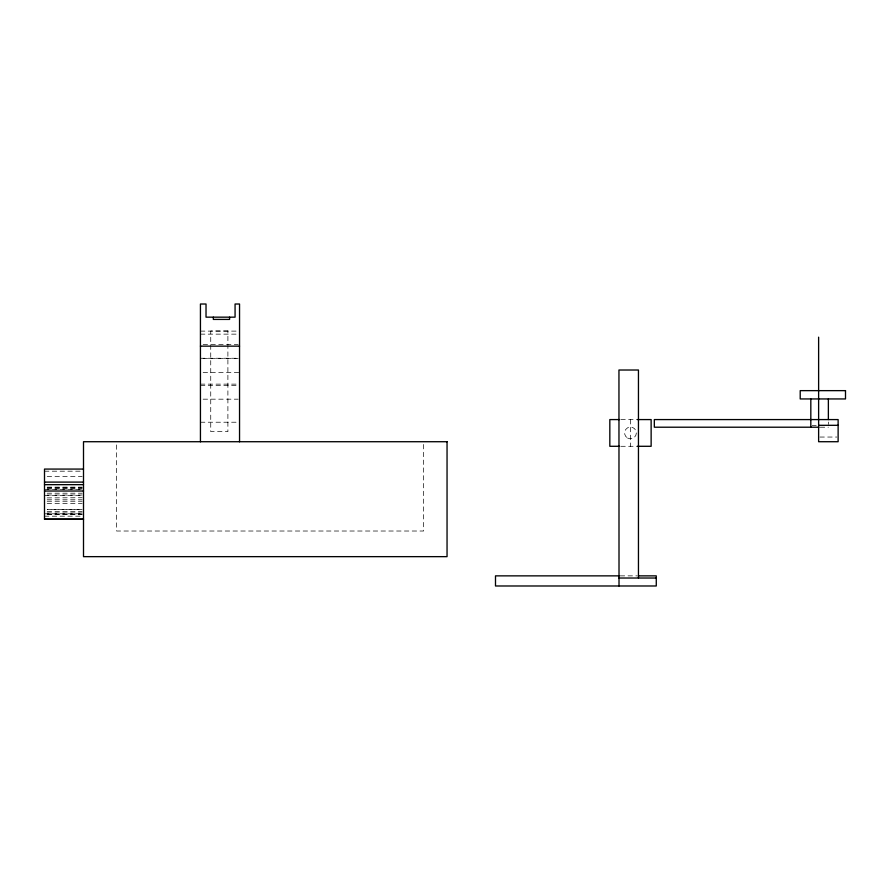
<?xml version="1.0" encoding="UTF-8"?>
<svg xmlns="http://www.w3.org/2000/svg" width="890" height="890" viewBox="0 0 890 890"><rect width="100%" height="100%" fill="white"/><g stroke="black" fill="none" stroke-linecap="round" stroke-linejoin="round"><path stroke-width="0.67" stroke-dasharray="4.45 3.34" d="M200.439 331.113L238.197 331.113M200.439 334.139L238.197 334.139M203.131 344.63L238.197 344.63M200.439 358.258L238.197 358.258M203.131 358.659L238.197 358.659M203.131 372.365L239.543 372.365M200.439 384.135L238.197 384.135M200.439 385.581L238.197 385.581M203.131 399.176L238.197 399.176M620.842 419.579L636.65 419.579M200.439 422.216L238.197 422.216M812.181 425.665L816.23 425.665M820.269 427.211L828.368 427.211M819.913 437.046L836.823 437.046M620.842 446.291L636.65 446.291M44.5 471.188L82.158 471.188M47.192 476.539L82.158 476.539M47.192 487.13L82.158 487.13M47.192 487.353L82.158 487.353M47.192 488.209L82.158 488.209M47.192 489.066L82.158 489.066M44.5 489.344L82.158 489.344M47.192 493.205L82.158 493.205M47.192 495.04L82.158 495.04M44.5 495.552L82.158 495.552M47.192 497.888L82.158 497.733M47.192 499.791L82.158 499.791M47.192 501.237L82.158 501.237M47.192 503.518L82.158 503.518M47.192 511.394L82.158 511.394M47.192 512.952L82.158 512.952M44.5 513.797L82.158 513.797M47.192 514.12L82.158 514.12M47.192 514.531L82.158 514.531M44.5 516.178L82.158 516.178M620.241 575.863L636.928 575.863M828.368 422.016L828.368 424.452M630.476 419.579L630.476 446.291M423.562 444.466L423.562 531.019L116.601 531.019L116.601 444.466M227.896 330.98L210.741 330.98L210.741 431.65L227.896 431.65L227.896 330.98M82.158 509.503L47.192 509.503L82.158 509.592M627.539 438.025A5.874 5.874 0 0 0 636.361 432.941A5.874 5.874 0 0 0 627.539 427.845A5.874 5.874 0 0 0 627.539 438.025"/><path stroke-width="1.33" d="M200.439 346.143L239.543 346.143M619.473 419.579L609.828 419.579L609.828 446.291L619.473 446.291M637.362 419.579L651.135 419.579L651.135 446.291L637.362 446.291M818.622 425.309L838.124 425.309M818.922 427.211L654.328 427.211L654.328 419.579L838.124 419.579L838.124 441.718L818.622 441.718L818.622 337.165M83.504 469.075L44.5 469.075L44.5 519.27L83.504 519.27M44.5 482.102L83.504 482.102M44.5 484.661L83.504 484.661M44.5 491.024L83.504 491.024M44.5 519.148L83.504 519.148M619.017 575.863L495.496 575.863L495.496 585.987L656.275 585.987L656.275 575.863L638.252 575.863M618.951 578.022L656.275 578.022M828.368 398.943L828.368 419.579M810.823 398.943L810.823 427.211M638.453 578.022L638.453 370.018L618.951 370.018L619.017 585.987M239.543 441.818L239.543 304.013L235.071 304.013L235.071 317.163L206.024 317.163L206.024 304.013L200.439 304.013L200.439 441.818M229.587 317.163L229.587 319.421L213.333 319.421L213.333 317.163M845.5 390.643L800.21 390.643L800.21 398.943L845.5 398.943L845.5 390.643M447.047 441.718L83.504 441.718L83.504 556.651L447.047 556.651L447.047 441.718"/></g></svg>
